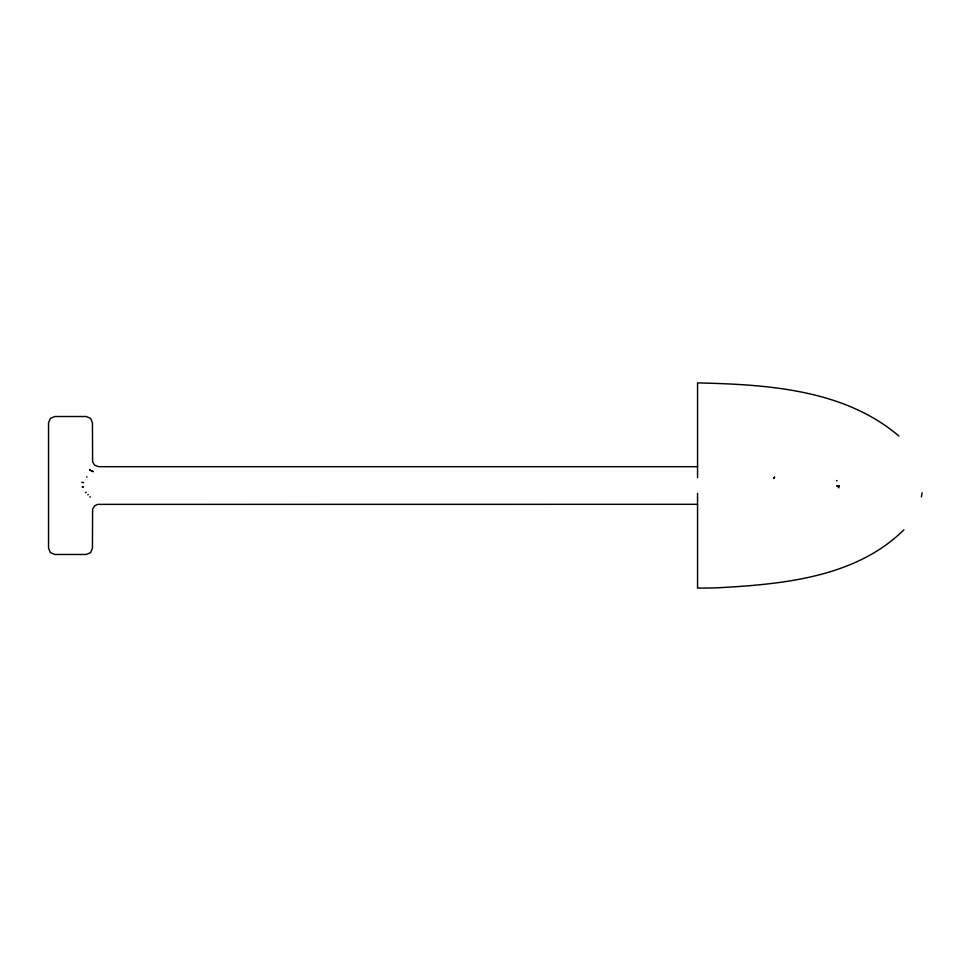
<?xml version="1.0" encoding="UTF-8"?>
<svg xmlns="http://www.w3.org/2000/svg" width="971" height="971" viewBox="0 0 971 971"><rect width="100%" height="100%" fill="white"/><g stroke="black" fill="none" stroke-linecap="round" stroke-linejoin="round"><path stroke-width="1.46" d="M838.592 486.192L839.187 486.617L838.908 486.01M837.318 486.155L836.771 485.864L837.949 486.07L837.354 485.816M836.492 481.033L837.026 480.487M921.406 496.934L922.098 492.77M81.734 482.296L83.64 482.611M773.899 477.683L773.681 478.545L774.64 476.943L774.166 477.781M838.871 487.782L838.276 487.491M85.509 492.637L86.261 492.261M86.637 476.834L87.05 477.064M90.242 470.146L90.983 470.704L89.55 469.503L90.376 469.976M82.596 487.066L83.518 486.689L82.183 486.859M903.904 529.814C855.657 577.478 783.002 584.178 718.54 587.758A633.141 633.141 0 0 1 697.554 588.11L697.554 493.28M91.76 471.178L93.167 471.542L91.76 471.178L92.379 471.469M838.556 486.459L839.247 486.058M89.866 497.055L90.376 496.812M87.803 494.822L88.227 494.603M697.554 466.687L98.714 466.687L94.66 465.206L92.609 461.844L92.439 422.798L90.606 418.355L86.176 416.523L54.825 416.523L50.383 418.355L48.55 422.798L48.55 548.202L50.383 552.645L54.825 554.477L86.176 554.477L90.606 552.645L92.439 548.202L92.609 509.156L94.66 505.794L97.816 504.374L697.554 504.313M898.903 436.052C843.884 389.116 766.762 384.552 697.554 382.89L697.554 477.72"/></g></svg>
